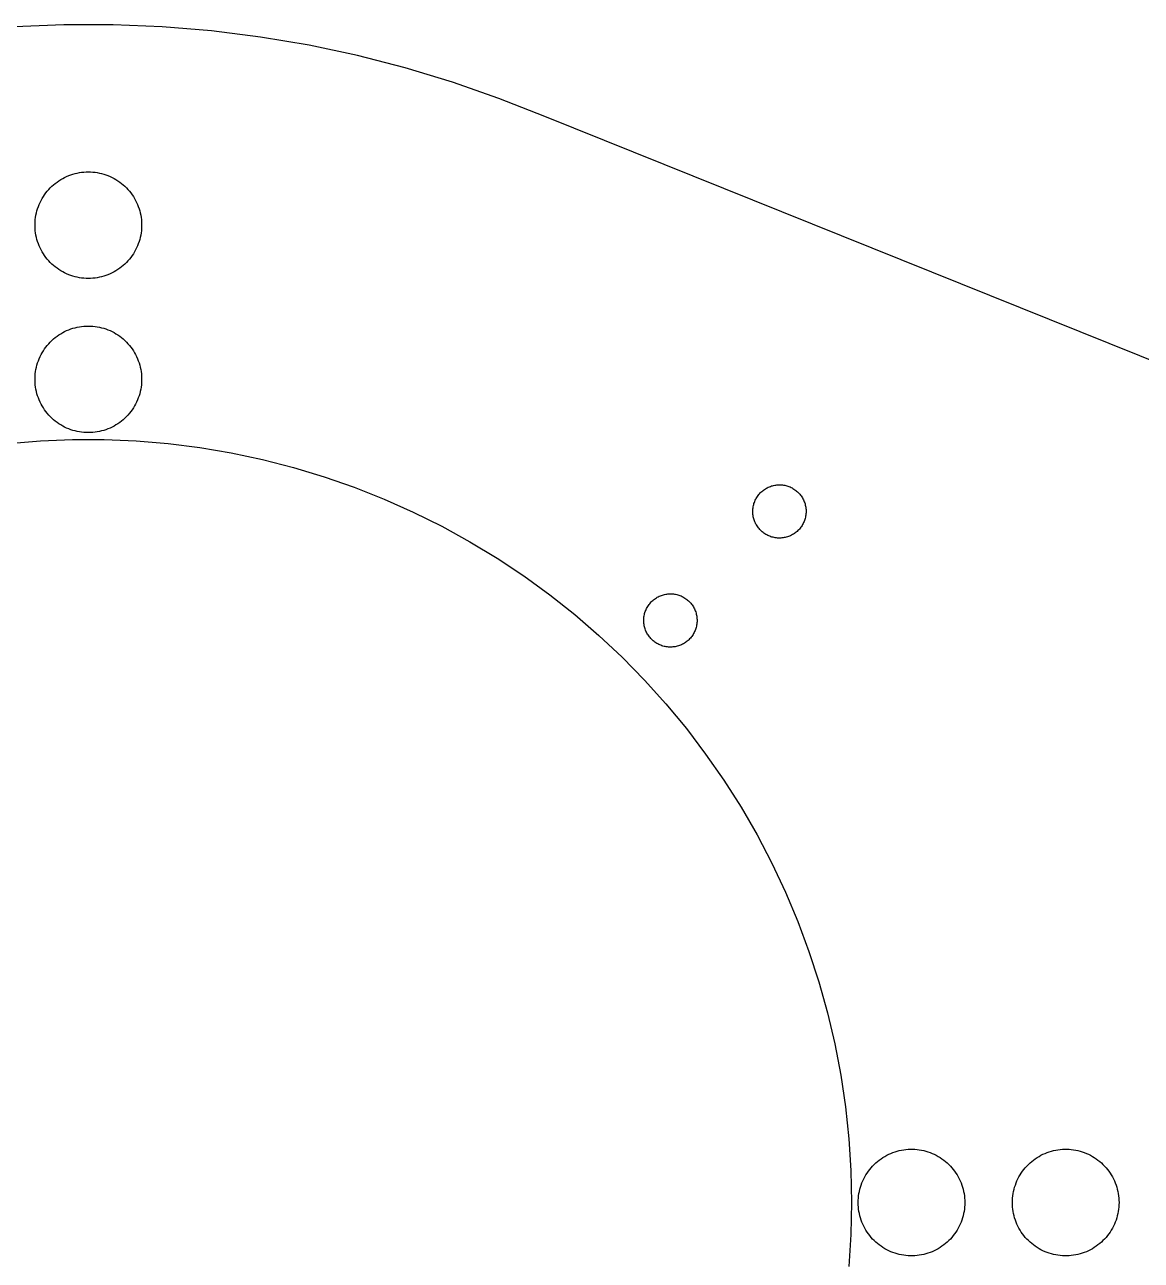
# Model space of a CAD drawing. Header units: metres. Extents: x -8.2 to 8.2, y -4.4 to 4.4.
# Drawn here: x -0.24 to 3.966, y -0.217 to 4.436 of the extents above; entities that cross this region are included whole.
import ezdxf

# ---------------------------------------------------------------- set-up
doc = ezdxf.new("R2010")
doc.units = ezdxf.units.M

msp = doc.modelspace()

# ---------------------------------------------------------------- linework, layer by layer
for p, q in [((-0.0929, 4.436), (-0.2786, 4.4282)), ((0.0929, 4.436), (-0.0929, 4.436)), ((0.2786, 4.4282), (0.0929, 4.436)), ((0.4638, 4.4127), (0.2786, 4.4282)), ((0.6482, 4.3894), (0.4638, 4.4127)), ((0.8314, 4.3584), (0.6482, 4.3894)), ((1.0132, 4.3198), (0.8314, 4.3584)), ((1.1932, 4.2736), (1.0132, 4.3198)), ((1.3711, 4.2198), (1.1932, 4.2736)), ((1.5466, 4.1587), (1.3711, 4.2198)), ((1.7194, 4.0903), (1.5466, 4.1587)), ((8.1565, 1.5), (1.7194, 4.0903)), ((-0.0893, 3.8609), (-0.0817, 3.8645)), ((-0.0817, 3.8645), (-0.0739, 3.8678)), ((-0.0739, 3.8678), (-0.066, 3.8707)), ((-0.066, 3.8707), (-0.058, 3.8733)), ((-0.058, 3.8733), (-0.0499, 3.8756)), ((-0.0499, 3.8756), (-0.0417, 3.8775)), ((-0.0417, 3.8775), (-0.0335, 3.8791)), ((-0.0335, 3.8791), (-0.0252, 3.8803)), ((-0.0252, 3.8803), (-0.0168, 3.8812)), ((-0.0168, 3.8812), (-0.0084, 3.8817)), ((-0.0084, 3.8817), (0, 3.8819)), ((0, 3.8819), (0.0084, 3.8817)), ((0.0084, 3.8817), (0.0168, 3.8812)), ((0.0168, 3.8812), (0.0252, 3.8803)), ((0.0252, 3.8803), (0.0335, 3.8791)), ((0.0335, 3.8791), (0.0417, 3.8775)), ((0.0417, 3.8775), (0.0499, 3.8756)), ((0.0499, 3.8756), (0.058, 3.8733)), ((0.058, 3.8733), (0.066, 3.8707)), ((0.066, 3.8707), (0.0739, 3.8678)), ((0.0739, 3.8678), (0.0817, 3.8645)), ((0.0817, 3.8645), (0.0893, 3.8609)), ((-0.1492, 3.8154), (-0.1434, 3.8216)), ((-0.1434, 3.8216), (-0.1374, 3.8275)), ((-0.1374, 3.8275), (-0.1312, 3.8331)), ((-0.1312, 3.8331), (-0.1247, 3.8385)), ((-0.1247, 3.8385), (-0.118, 3.8435)), ((-0.118, 3.8435), (-0.1111, 3.8483)), ((-0.1111, 3.8483), (-0.104, 3.8528)), ((-0.104, 3.8528), (-0.0967, 3.857)), ((-0.0967, 3.857), (-0.0893, 3.8609)), ((0.0893, 3.8609), (0.0967, 3.857)), ((0.0967, 3.857), (0.104, 3.8528)), ((0.104, 3.8528), (0.1111, 3.8483)), ((0.1111, 3.8483), (0.118, 3.8435)), ((0.118, 3.8435), (0.1247, 3.8385)), ((0.1247, 3.8385), (0.1312, 3.8331)), ((0.1312, 3.8331), (0.1374, 3.8275)), ((0.1374, 3.8275), (0.1434, 3.8216)), ((0.1434, 3.8216), (0.1492, 3.8154)), ((-0.1817, 3.7666), (-0.1779, 3.7741)), ((-0.1779, 3.7741), (-0.1739, 3.7815)), ((-0.1739, 3.7815), (-0.1695, 3.7887)), ((-0.1695, 3.7887), (-0.1649, 3.7957)), ((-0.1649, 3.7957), (-0.1599, 3.8025)), ((-0.1599, 3.8025), (-0.1547, 3.8091)), ((-0.1547, 3.8091), (-0.1492, 3.8154)), ((0.1492, 3.8154), (0.1547, 3.8091)), ((0.1547, 3.8091), (0.1599, 3.8025)), ((0.1599, 3.8025), (0.1649, 3.7957)), ((0.1649, 3.7957), (0.1695, 3.7887)), ((0.1695, 3.7887), (0.1739, 3.7815)), ((0.1739, 3.7815), (0.1779, 3.7741)), ((0.1779, 3.7741), (0.1817, 3.7666)), ((-0.1972, 3.7187), (-0.1955, 3.7269)), ((-0.1955, 3.7269), (-0.1934, 3.7351)), ((-0.1934, 3.7351), (-0.1909, 3.7431)), ((-0.1909, 3.7431), (-0.1882, 3.7511)), ((-0.1882, 3.7511), (-0.1851, 3.7589)), ((-0.1851, 3.7589), (-0.1817, 3.7666)), ((0.1817, 3.7666), (0.1851, 3.7589)), ((0.1851, 3.7589), (0.1882, 3.7511)), ((0.1882, 3.7511), (0.1909, 3.7431)), ((0.1909, 3.7431), (0.1934, 3.7351)), ((0.1934, 3.7351), (0.1955, 3.7269)), ((0.1955, 3.7269), (0.1972, 3.7187)), ((-0.2007, 3.6853), (-0.2004, 3.6937)), ((-0.2007, 3.6769), (-0.2007, 3.6853)), ((-0.2004, 3.6685), (-0.2007, 3.6769)), ((-0.2004, 3.6937), (-0.1997, 3.7021)), ((-0.1997, 3.7021), (-0.1986, 3.7104)), ((-0.1986, 3.7104), (-0.1972, 3.7187)), ((0.1972, 3.7187), (0.1986, 3.7104)), ((0.1986, 3.7104), (0.1997, 3.7021)), ((0.1997, 3.7021), (0.2004, 3.6937)), ((0.2004, 3.6937), (0.2007, 3.6853)), ((0.2007, 3.6769), (0.2004, 3.6685)), ((0.2007, 3.6853), (0.2007, 3.6769)), ((-0.1997, 3.6601), (-0.2004, 3.6685)), ((-0.1986, 3.6518), (-0.1997, 3.6601)), ((-0.1972, 3.6435), (-0.1986, 3.6518)), ((-0.1955, 3.6352), (-0.1972, 3.6435)), ((-0.1934, 3.6271), (-0.1955, 3.6352)), ((0.1955, 3.6352), (0.1934, 3.6271)), ((0.1972, 3.6435), (0.1955, 3.6352)), ((0.1986, 3.6518), (0.1972, 3.6435)), ((0.1997, 3.6601), (0.1986, 3.6518)), ((0.2004, 3.6685), (0.1997, 3.6601)), ((-0.1909, 3.6191), (-0.1934, 3.6271)), ((-0.1882, 3.6111), (-0.1909, 3.6191)), ((-0.1851, 3.6033), (-0.1882, 3.6111)), ((-0.1817, 3.5956), (-0.1851, 3.6033)), ((-0.1779, 3.5881), (-0.1817, 3.5956)), ((-0.1739, 3.5807), (-0.1779, 3.5881)), ((0.1779, 3.5881), (0.1739, 3.5807)), ((0.1817, 3.5956), (0.1779, 3.5881)), ((0.1851, 3.6033), (0.1817, 3.5956)), ((0.1882, 3.6111), (0.1851, 3.6033)), ((0.1909, 3.6191), (0.1882, 3.6111)), ((0.1934, 3.6271), (0.1909, 3.6191)), ((-0.1695, 3.5735), (-0.1739, 3.5807)), ((-0.1649, 3.5665), (-0.1695, 3.5735)), ((-0.1599, 3.5597), (-0.1649, 3.5665)), ((-0.1547, 3.5531), (-0.1599, 3.5597)), ((-0.1492, 3.5467), (-0.1547, 3.5531)), ((-0.1434, 3.5406), (-0.1492, 3.5467)), ((-0.1374, 3.5347), (-0.1434, 3.5406)), ((0.1434, 3.5406), (0.1374, 3.5347)), ((0.1492, 3.5467), (0.1434, 3.5406)), ((0.1547, 3.5531), (0.1492, 3.5467)), ((0.1599, 3.5597), (0.1547, 3.5531)), ((0.1649, 3.5665), (0.1599, 3.5597)), ((0.1695, 3.5735), (0.1649, 3.5665)), ((0.1739, 3.5807), (0.1695, 3.5735)), ((-0.1312, 3.5291), (-0.1374, 3.5347)), ((-0.1247, 3.5237), (-0.1312, 3.5291)), ((-0.118, 3.5187), (-0.1247, 3.5237)), ((-0.1111, 3.5139), (-0.118, 3.5187)), ((-0.104, 3.5093), (-0.1111, 3.5139)), ((-0.0967, 3.5051), (-0.104, 3.5093)), ((-0.0893, 3.5013), (-0.0967, 3.5051)), ((-0.0817, 3.4977), (-0.0893, 3.5013)), ((-0.0739, 3.4944), (-0.0817, 3.4977)), ((-0.066, 3.4915), (-0.0739, 3.4944)), ((-0.058, 3.4889), (-0.066, 3.4915)), ((0.066, 3.4915), (0.058, 3.4889)), ((0.0739, 3.4944), (0.066, 3.4915)), ((0.0817, 3.4977), (0.0739, 3.4944)), ((0.0893, 3.5013), (0.0817, 3.4977)), ((0.0967, 3.5051), (0.0893, 3.5013)), ((0.104, 3.5093), (0.0967, 3.5051)), ((0.1111, 3.5139), (0.104, 3.5093)), ((0.118, 3.5187), (0.1111, 3.5139)), ((0.1247, 3.5237), (0.118, 3.5187)), ((0.1312, 3.5291), (0.1247, 3.5237)), ((0.1374, 3.5347), (0.1312, 3.5291)), ((-0.0499, 3.4866), (-0.058, 3.4889)), ((-0.0417, 3.4847), (-0.0499, 3.4866)), ((-0.0335, 3.4831), (-0.0417, 3.4847)), ((-0.0252, 3.4819), (-0.0335, 3.4831)), ((-0.0168, 3.481), (-0.0252, 3.4819)), ((-0.0084, 3.4805), (-0.0168, 3.481)), ((0, 3.4803), (-0.0084, 3.4805)), ((0.0084, 3.4805), (0, 3.4803)), ((0.0168, 3.481), (0.0084, 3.4805)), ((0.0252, 3.4819), (0.0168, 3.481)), ((0.0335, 3.4831), (0.0252, 3.4819)), ((0.0417, 3.4847), (0.0335, 3.4831)), ((0.0499, 3.4866), (0.0417, 3.4847)), ((0.058, 3.4889), (0.0499, 3.4866)), ((-0.1312, 3.2524), (-0.1247, 3.2577)), ((-0.1247, 3.2577), (-0.118, 3.2628)), ((-0.118, 3.2628), (-0.1111, 3.2676)), ((-0.1111, 3.2676), (-0.104, 3.2721)), ((-0.104, 3.2721), (-0.0967, 3.2763)), ((-0.0967, 3.2763), (-0.0893, 3.2802)), ((-0.0893, 3.2802), (-0.0817, 3.2838)), ((-0.0817, 3.2838), (-0.0739, 3.2871)), ((-0.0739, 3.2871), (-0.066, 3.29)), ((-0.066, 3.29), (-0.058, 3.2926)), ((-0.058, 3.2926), (-0.0499, 3.2949)), ((-0.0499, 3.2949), (-0.0417, 3.2968)), ((-0.0417, 3.2968), (-0.0335, 3.2984)), ((-0.0335, 3.2984), (-0.0252, 3.2996)), ((-0.0252, 3.2996), (-0.0168, 3.3005)), ((-0.0168, 3.3005), (-0.0084, 3.301)), ((-0.0084, 3.301), (0, 3.3012)), ((0, 3.3012), (0.0084, 3.301)), ((0.0084, 3.301), (0.0168, 3.3005)), ((0.0168, 3.3005), (0.0252, 3.2996)), ((0.0252, 3.2996), (0.0335, 3.2984)), ((0.0335, 3.2984), (0.0417, 3.2968)), ((0.0417, 3.2968), (0.0499, 3.2949)), ((0.0499, 3.2949), (0.058, 3.2926)), ((0.058, 3.2926), (0.066, 3.29)), ((0.066, 3.29), (0.0739, 3.2871)), ((0.0739, 3.2871), (0.0817, 3.2838)), ((0.0817, 3.2838), (0.0893, 3.2802)), ((0.0893, 3.2802), (0.0967, 3.2763)), ((0.0967, 3.2763), (0.104, 3.2721)), ((0.104, 3.2721), (0.1111, 3.2676)), ((0.1111, 3.2676), (0.118, 3.2628)), ((0.118, 3.2628), (0.1247, 3.2577)), ((0.1247, 3.2577), (0.1312, 3.2524)), ((-0.1695, 3.208), (-0.1649, 3.215)), ((-0.1649, 3.215), (-0.1599, 3.2218)), ((-0.1599, 3.2218), (-0.1547, 3.2284)), ((-0.1547, 3.2284), (-0.1492, 3.2347)), ((-0.1492, 3.2347), (-0.1434, 3.2409)), ((-0.1434, 3.2409), (-0.1374, 3.2468)), ((-0.1374, 3.2468), (-0.1312, 3.2524)), ((0.1312, 3.2524), (0.1374, 3.2468)), ((0.1374, 3.2468), (0.1434, 3.2409)), ((0.1434, 3.2409), (0.1492, 3.2347)), ((0.1492, 3.2347), (0.1547, 3.2284)), ((0.1547, 3.2284), (0.1599, 3.2218)), ((0.1599, 3.2218), (0.1649, 3.215)), ((0.1649, 3.215), (0.1695, 3.208)), ((-0.1909, 3.1624), (-0.1882, 3.1704)), ((-0.1882, 3.1704), (-0.1851, 3.1782)), ((-0.1851, 3.1782), (-0.1817, 3.1859)), ((-0.1817, 3.1859), (-0.1779, 3.1934)), ((-0.1779, 3.1934), (-0.1739, 3.2008)), ((-0.1739, 3.2008), (-0.1695, 3.208)), ((0.1695, 3.208), (0.1739, 3.2008)), ((0.1739, 3.2008), (0.1779, 3.1934)), ((0.1779, 3.1934), (0.1817, 3.1859)), ((0.1817, 3.1859), (0.1851, 3.1782)), ((0.1851, 3.1782), (0.1882, 3.1704)), ((0.1882, 3.1704), (0.1909, 3.1624)), ((-0.2004, 3.113), (-0.1997, 3.1214)), ((-0.1997, 3.1214), (-0.1986, 3.1297)), ((-0.1986, 3.1297), (-0.1972, 3.138)), ((-0.1972, 3.138), (-0.1955, 3.1462)), ((-0.1955, 3.1462), (-0.1934, 3.1544)), ((-0.1934, 3.1544), (-0.1909, 3.1624)), ((0.1909, 3.1624), (0.1934, 3.1544)), ((0.1934, 3.1544), (0.1955, 3.1462)), ((0.1955, 3.1462), (0.1972, 3.138)), ((0.1972, 3.138), (0.1986, 3.1297)), ((0.1986, 3.1297), (0.1997, 3.1214)), ((0.1997, 3.1214), (0.2004, 3.113)), ((-0.2007, 3.1046), (-0.2004, 3.113)), ((-0.2007, 3.0962), (-0.2007, 3.1046)), ((-0.2004, 3.0878), (-0.2007, 3.0962)), ((-0.1997, 3.0794), (-0.2004, 3.0878)), ((-0.1986, 3.0711), (-0.1997, 3.0794)), ((0.1997, 3.0794), (0.1986, 3.0711)), ((0.2004, 3.0878), (0.1997, 3.0794)), ((0.2004, 3.113), (0.2007, 3.1046)), ((0.2007, 3.0962), (0.2004, 3.0878)), ((0.2007, 3.1046), (0.2007, 3.0962)), ((-0.1972, 3.0628), (-0.1986, 3.0711)), ((-0.1955, 3.0545), (-0.1972, 3.0628)), ((-0.1934, 3.0464), (-0.1955, 3.0545)), ((-0.1909, 3.0383), (-0.1934, 3.0464)), ((-0.1882, 3.0304), (-0.1909, 3.0383)), ((-0.1851, 3.0226), (-0.1882, 3.0304)), ((0.1882, 3.0304), (0.1851, 3.0226)), ((0.1909, 3.0383), (0.1882, 3.0304)), ((0.1934, 3.0464), (0.1909, 3.0383)), ((0.1955, 3.0545), (0.1934, 3.0464)), ((0.1972, 3.0628), (0.1955, 3.0545)), ((0.1986, 3.0711), (0.1972, 3.0628)), ((-0.1817, 3.0149), (-0.1851, 3.0226)), ((-0.1779, 3.0074), (-0.1817, 3.0149)), ((-0.1739, 3), (-0.1779, 3.0074)), ((-0.1695, 2.9928), (-0.1739, 3)), ((-0.1649, 2.9858), (-0.1695, 2.9928)), ((-0.1599, 2.979), (-0.1649, 2.9858)), ((-0.1547, 2.9724), (-0.1599, 2.979)), ((0.1599, 2.979), (0.1547, 2.9724)), ((0.1649, 2.9858), (0.1599, 2.979)), ((0.1695, 2.9928), (0.1649, 2.9858)), ((0.1739, 3), (0.1695, 2.9928)), ((0.1779, 3.0074), (0.1739, 3)), ((0.1817, 3.0149), (0.1779, 3.0074)), ((0.1851, 3.0226), (0.1817, 3.0149)), ((-0.1492, 2.966), (-0.1547, 2.9724)), ((-0.1434, 2.9599), (-0.1492, 2.966)), ((-0.1374, 2.954), (-0.1434, 2.9599)), ((-0.1312, 2.9484), (-0.1374, 2.954)), ((-0.1247, 2.943), (-0.1312, 2.9484)), ((-0.118, 2.9379), (-0.1247, 2.943)), ((-0.1111, 2.9331), (-0.118, 2.9379)), ((-0.104, 2.9286), (-0.1111, 2.9331)), ((0.1111, 2.9331), (0.104, 2.9286)), ((0.118, 2.9379), (0.1111, 2.9331)), ((0.1247, 2.943), (0.118, 2.9379)), ((0.1312, 2.9484), (0.1247, 2.943)), ((0.1374, 2.954), (0.1312, 2.9484)), ((0.1434, 2.9599), (0.1374, 2.954)), ((0.1492, 2.966), (0.1434, 2.9599)), ((0.1547, 2.9724), (0.1492, 2.966)), ((-0.0967, 2.9244), (-0.104, 2.9286)), ((-0.0893, 2.9205), (-0.0967, 2.9244)), ((-0.0817, 2.917), (-0.0893, 2.9205)), ((-0.0739, 2.9137), (-0.0817, 2.917)), ((-0.066, 2.9108), (-0.0739, 2.9137)), ((-0.058, 2.9082), (-0.066, 2.9108)), ((-0.0499, 2.9059), (-0.058, 2.9082)), ((-0.0417, 2.904), (-0.0499, 2.9059)), ((-0.0335, 2.9024), (-0.0417, 2.904)), ((-0.0252, 2.9012), (-0.0335, 2.9024)), ((-0.0168, 2.9003), (-0.0252, 2.9012)), ((-0.0084, 2.8998), (-0.0168, 2.9003)), ((0, 2.8996), (-0.0084, 2.8998)), ((0.0084, 2.8998), (0, 2.8996)), ((0.0168, 2.9003), (0.0084, 2.8998)), ((0.0252, 2.9012), (0.0168, 2.9003)), ((0.0335, 2.9024), (0.0252, 2.9012)), ((0.0417, 2.904), (0.0335, 2.9024)), ((0.0499, 2.9059), (0.0417, 2.904)), ((0.058, 2.9082), (0.0499, 2.9059)), ((0.066, 2.9108), (0.058, 2.9082)), ((0.0739, 2.9137), (0.066, 2.9108)), ((0.0817, 2.917), (0.0739, 2.9137)), ((0.0893, 2.9205), (0.0817, 2.917)), ((0.0967, 2.9244), (0.0893, 2.9205)), ((0.104, 2.9286), (0.0967, 2.9244)), ((-0.3004, 2.8583), (-0.1804, 2.8683)), ((-0.1804, 2.8683), (-0.0602, 2.8734)), ((-0.0602, 2.8734), (0.0602, 2.8734)), ((0.0602, 2.8734), (0.1804, 2.8683)), ((0.1804, 2.8683), (0.3004, 2.8583)), ((0.3004, 2.8583), (0.4198, 2.8432)), ((0.4198, 2.8432), (0.5385, 2.8231)), ((0.5385, 2.8231), (0.6563, 2.7981)), ((0.6563, 2.7981), (0.7729, 2.7681)), ((0.7729, 2.7681), (0.8881, 2.7333)), ((0.8881, 2.7333), (1.0018, 2.6938)), ((2.5729, 2.6987), (2.5769, 2.6999)), ((2.5769, 2.6999), (2.581, 2.7009)), ((2.581, 2.7009), (2.5851, 2.7017)), ((2.5851, 2.7017), (2.5893, 2.7024)), ((2.5893, 2.7024), (2.5935, 2.7029)), ((2.5935, 2.7029), (2.5977, 2.7032)), ((2.5977, 2.7032), (2.6019, 2.7033)), ((2.6019, 2.7033), (2.6061, 2.7033)), ((2.6061, 2.7033), (2.6103, 2.7031)), ((2.6103, 2.7031), (2.6145, 2.7027)), ((2.6145, 2.7027), (2.6186, 2.7021)), ((2.6186, 2.7021), (2.6228, 2.7013)), ((2.6228, 2.7013), (2.6269, 2.7004)), ((2.6269, 2.7004), (2.6309, 2.6993)), ((2.6309, 2.6993), (2.6349, 2.6981)), ((1.0018, 2.6938), (1.1137, 2.6494)), ((2.5155, 2.6522), (2.5176, 2.6558)), ((2.5176, 2.6558), (2.5199, 2.6593)), ((2.5199, 2.6593), (2.5223, 2.6628)), ((2.5223, 2.6628), (2.5249, 2.6661)), ((2.5249, 2.6661), (2.5276, 2.6693)), ((2.5276, 2.6693), (2.5305, 2.6724)), ((2.5305, 2.6724), (2.5334, 2.6754)), ((2.5334, 2.6754), (2.5365, 2.6782)), ((2.5365, 2.6782), (2.5398, 2.6809)), ((2.5398, 2.6809), (2.5431, 2.6835)), ((2.5431, 2.6835), (2.5465, 2.686)), ((2.5465, 2.686), (2.55, 2.6883)), ((2.55, 2.6883), (2.5536, 2.6904)), ((2.5536, 2.6904), (2.5573, 2.6924)), ((2.5573, 2.6924), (2.5611, 2.6942)), ((2.5611, 2.6942), (2.565, 2.6959)), ((2.565, 2.6959), (2.5689, 2.6974)), ((2.5689, 2.6974), (2.5729, 2.6987)), ((2.6349, 2.6981), (2.6389, 2.6967)), ((2.6389, 2.6967), (2.6428, 2.6951)), ((2.6428, 2.6951), (2.6466, 2.6933)), ((2.6466, 2.6933), (2.6504, 2.6914)), ((2.6504, 2.6914), (2.654, 2.6893)), ((2.654, 2.6893), (2.6576, 2.6871)), ((2.6576, 2.6871), (2.6611, 2.6848)), ((2.6611, 2.6848), (2.6645, 2.6822)), ((2.6645, 2.6822), (2.6677, 2.6796)), ((2.6677, 2.6796), (2.6709, 2.6768)), ((2.6709, 2.6768), (2.6739, 2.6739)), ((2.6739, 2.6739), (2.6768, 2.6709)), ((2.6768, 2.6709), (2.6796, 2.6677)), ((2.6796, 2.6677), (2.6822, 2.6645)), ((2.6822, 2.6645), (2.6848, 2.6611)), ((2.6848, 2.6611), (2.6871, 2.6576)), ((2.6871, 2.6576), (2.6893, 2.654)), ((2.6893, 2.654), (2.6914, 2.6504)), ((1.1137, 2.6494), (1.2237, 2.6005)), ((2.5025, 2.604), (2.5027, 2.6082)), ((2.5027, 2.6082), (2.503, 2.6124)), ((2.503, 2.6124), (2.5035, 2.6166)), ((2.5035, 2.6166), (2.5041, 2.6207)), ((2.5041, 2.6207), (2.5049, 2.6248)), ((2.5049, 2.6248), (2.5059, 2.6289)), ((2.5059, 2.6289), (2.5071, 2.633)), ((2.5071, 2.633), (2.5085, 2.6369)), ((2.5085, 2.6369), (2.51, 2.6408)), ((2.51, 2.6408), (2.5116, 2.6447)), ((2.5116, 2.6447), (2.5135, 2.6485)), ((2.5135, 2.6485), (2.5155, 2.6522)), ((2.6914, 2.6504), (2.6933, 2.6466)), ((2.6933, 2.6466), (2.6951, 2.6428)), ((2.6951, 2.6428), (2.6967, 2.6389)), ((2.6967, 2.6389), (2.6981, 2.6349)), ((2.6981, 2.6349), (2.6993, 2.6309)), ((2.6993, 2.6309), (2.7004, 2.6269)), ((2.7004, 2.6269), (2.7013, 2.6228)), ((2.7013, 2.6228), (2.7021, 2.6186)), ((2.7021, 2.6186), (2.7027, 2.6145)), ((2.7027, 2.6145), (2.7031, 2.6103)), ((2.7031, 2.6103), (2.7033, 2.6061)), ((2.7033, 2.6061), (2.7033, 2.6019)), ((1.2237, 2.6005), (1.3315, 2.5469)), ((2.5026, 2.5998), (2.5025, 2.604)), ((2.5028, 2.5956), (2.5026, 2.5998)), ((2.5032, 2.5914), (2.5028, 2.5956)), ((2.5038, 2.5872), (2.5032, 2.5914)), ((2.5045, 2.5831), (2.5038, 2.5872)), ((2.5054, 2.579), (2.5045, 2.5831)), ((2.5065, 2.5749), (2.5054, 2.579)), ((2.5078, 2.5709), (2.5065, 2.5749)), ((2.5092, 2.5669), (2.5078, 2.5709)), ((2.5108, 2.5631), (2.5092, 2.5669)), ((2.5125, 2.5592), (2.5108, 2.5631)), ((2.6942, 2.5611), (2.6924, 2.5573)), ((2.6959, 2.565), (2.6942, 2.5611)), ((2.6974, 2.5689), (2.6959, 2.565)), ((2.6987, 2.5729), (2.6974, 2.5689)), ((2.6999, 2.5769), (2.6987, 2.5729)), ((2.7009, 2.581), (2.6999, 2.5769)), ((2.7017, 2.5851), (2.7009, 2.581)), ((2.7024, 2.5893), (2.7017, 2.5851)), ((2.7029, 2.5935), (2.7024, 2.5893)), ((2.7032, 2.5977), (2.7029, 2.5935)), ((2.7033, 2.6019), (2.7032, 2.5977)), ((1.3315, 2.5469), (1.437, 2.489)), ((2.5145, 2.5555), (2.5125, 2.5592)), ((2.5165, 2.5518), (2.5145, 2.5555)), ((2.5187, 2.5482), (2.5165, 2.5518)), ((2.5211, 2.5448), (2.5187, 2.5482)), ((2.5236, 2.5414), (2.5211, 2.5448)), ((2.5263, 2.5381), (2.5236, 2.5414)), ((2.529, 2.535), (2.5263, 2.5381)), ((2.5319, 2.5319), (2.529, 2.535)), ((2.535, 2.529), (2.5319, 2.5319)), ((2.5381, 2.5263), (2.535, 2.529)), ((2.5414, 2.5236), (2.5381, 2.5263)), ((2.5448, 2.5211), (2.5414, 2.5236)), ((2.5482, 2.5187), (2.5448, 2.5211)), ((2.5518, 2.5165), (2.5482, 2.5187)), ((2.5555, 2.5145), (2.5518, 2.5165)), ((2.5592, 2.5125), (2.5555, 2.5145)), ((2.6485, 2.5135), (2.6447, 2.5116)), ((2.6522, 2.5155), (2.6485, 2.5135)), ((2.6558, 2.5176), (2.6522, 2.5155)), ((2.6593, 2.5199), (2.6558, 2.5176)), ((2.6628, 2.5223), (2.6593, 2.5199)), ((2.6661, 2.5249), (2.6628, 2.5223)), ((2.6693, 2.5276), (2.6661, 2.5249)), ((2.6724, 2.5305), (2.6693, 2.5276)), ((2.6754, 2.5334), (2.6724, 2.5305)), ((2.6782, 2.5365), (2.6754, 2.5334)), ((2.6809, 2.5398), (2.6782, 2.5365)), ((2.6835, 2.5431), (2.6809, 2.5398)), ((2.686, 2.5465), (2.6835, 2.5431)), ((2.6883, 2.55), (2.686, 2.5465)), ((2.6904, 2.5536), (2.6883, 2.55)), ((2.6924, 2.5573), (2.6904, 2.5536)), ((1.437, 2.489), (1.54, 2.4266)), ((2.5631, 2.5108), (2.5592, 2.5125)), ((2.5669, 2.5092), (2.5631, 2.5108)), ((2.5709, 2.5078), (2.5669, 2.5092)), ((2.5749, 2.5065), (2.5709, 2.5078)), ((2.579, 2.5054), (2.5749, 2.5065)), ((2.5831, 2.5045), (2.579, 2.5054)), ((2.5872, 2.5038), (2.5831, 2.5045)), ((2.5914, 2.5032), (2.5872, 2.5038)), ((2.5956, 2.5028), (2.5914, 2.5032)), ((2.5998, 2.5026), (2.5956, 2.5028)), ((2.604, 2.5025), (2.5998, 2.5026)), ((2.6082, 2.5027), (2.604, 2.5025)), ((2.6124, 2.503), (2.6082, 2.5027)), ((2.6166, 2.5035), (2.6124, 2.503)), ((2.6207, 2.5041), (2.6166, 2.5035)), ((2.6248, 2.5049), (2.6207, 2.5041)), ((2.6289, 2.5059), (2.6248, 2.5049)), ((2.633, 2.5071), (2.6289, 2.5059)), ((2.6369, 2.5085), (2.633, 2.5071)), ((2.6408, 2.51), (2.6369, 2.5085)), ((2.6447, 2.5116), (2.6408, 2.51)), ((1.54, 2.4266), (1.6402, 2.36)), ((1.6402, 2.36), (1.7376, 2.2892)), ((1.7376, 2.2892), (1.8319, 2.2145)), ((2.143, 2.2798), (2.1467, 2.2818)), ((2.1467, 2.2818), (2.1505, 2.2836)), ((2.1505, 2.2836), (2.1544, 2.2853)), ((2.1544, 2.2853), (2.1583, 2.2868)), ((2.1583, 2.2868), (2.1623, 2.2881)), ((2.1623, 2.2881), (2.1663, 2.2893)), ((2.1663, 2.2893), (2.1704, 2.2903)), ((2.1704, 2.2903), (2.1745, 2.2911)), ((2.1745, 2.2911), (2.1787, 2.2918)), ((2.1787, 2.2918), (2.1829, 2.2923)), ((2.1829, 2.2923), (2.187, 2.2926)), ((2.187, 2.2926), (2.1913, 2.2927)), ((2.1913, 2.2927), (2.1955, 2.2927)), ((2.1955, 2.2927), (2.1997, 2.2924)), ((2.1997, 2.2924), (2.2038, 2.292)), ((2.2038, 2.292), (2.208, 2.2915)), ((2.208, 2.2915), (2.2121, 2.2907)), ((2.2121, 2.2907), (2.2163, 2.2898)), ((2.2163, 2.2898), (2.2203, 2.2887)), ((2.2203, 2.2887), (2.2243, 2.2875)), ((2.2243, 2.2875), (2.2283, 2.286)), ((2.2283, 2.286), (2.2322, 2.2844)), ((2.2322, 2.2844), (2.236, 2.2827)), ((2.236, 2.2827), (2.2397, 2.2808)), ((2.2397, 2.2808), (2.2434, 2.2787)), ((2.0993, 2.2302), (2.101, 2.2341)), ((2.101, 2.2341), (2.1028, 2.2379)), ((2.1028, 2.2379), (2.1048, 2.2416)), ((2.1048, 2.2416), (2.107, 2.2452)), ((2.107, 2.2452), (2.1093, 2.2487)), ((2.1093, 2.2487), (2.1117, 2.2522)), ((2.1117, 2.2522), (2.1143, 2.2555)), ((2.1143, 2.2555), (2.117, 2.2587)), ((2.117, 2.2587), (2.1198, 2.2618)), ((2.1198, 2.2618), (2.1228, 2.2648)), ((2.1228, 2.2648), (2.1259, 2.2676)), ((2.1259, 2.2676), (2.1291, 2.2703)), ((2.1291, 2.2703), (2.1324, 2.2729)), ((2.1324, 2.2729), (2.1359, 2.2753)), ((2.1359, 2.2753), (2.1394, 2.2776)), ((2.1394, 2.2776), (2.143, 2.2798)), ((2.2434, 2.2787), (2.247, 2.2765)), ((2.247, 2.2765), (2.2505, 2.2741)), ((2.2505, 2.2741), (2.2538, 2.2716)), ((2.2538, 2.2716), (2.2571, 2.269)), ((2.2571, 2.269), (2.2603, 2.2662)), ((2.2603, 2.2662), (2.2633, 2.2633)), ((2.2633, 2.2633), (2.2662, 2.2603)), ((2.2662, 2.2603), (2.269, 2.2571)), ((2.269, 2.2571), (2.2716, 2.2538)), ((2.2716, 2.2538), (2.2741, 2.2505)), ((2.2741, 2.2505), (2.2765, 2.247)), ((2.2765, 2.247), (2.2787, 2.2434)), ((2.2787, 2.2434), (2.2808, 2.2397)), ((2.2808, 2.2397), (2.2827, 2.236)), ((2.2827, 2.236), (2.2844, 2.2322)), ((1.8319, 2.2145), (1.9231, 2.1358)), ((2.0919, 2.1934), (2.092, 2.1976)), ((2.092, 2.1892), (2.0919, 2.1934)), ((2.092, 2.1976), (2.0924, 2.2018)), ((2.0922, 2.185), (2.092, 2.1892)), ((2.0924, 2.2018), (2.0928, 2.2059)), ((2.0928, 2.2059), (2.0935, 2.2101)), ((2.0935, 2.2101), (2.0943, 2.2142)), ((2.0943, 2.2142), (2.0953, 2.2183)), ((2.0953, 2.2183), (2.0965, 2.2223)), ((2.0965, 2.2223), (2.0978, 2.2263)), ((2.0978, 2.2263), (2.0993, 2.2302)), ((2.2844, 2.2322), (2.286, 2.2283)), ((2.286, 2.2283), (2.2875, 2.2243)), ((2.2875, 2.2243), (2.2887, 2.2203)), ((2.2887, 2.2203), (2.2898, 2.2163)), ((2.2898, 2.2163), (2.2907, 2.2121)), ((2.2907, 2.2121), (2.2915, 2.208)), ((2.2915, 2.208), (2.292, 2.2038)), ((2.292, 2.2038), (2.2924, 2.1997)), ((2.2924, 2.1997), (2.2927, 2.1955)), ((2.2927, 2.1913), (2.2926, 2.187)), ((2.2927, 2.1955), (2.2927, 2.1913)), ((2.0926, 2.1808), (2.0922, 2.185)), ((2.0931, 2.1766), (2.0926, 2.1808)), ((2.0939, 2.1724), (2.0931, 2.1766)), ((2.0948, 2.1684), (2.0939, 2.1724)), ((2.0959, 2.1643), (2.0948, 2.1684)), ((2.0972, 2.1603), (2.0959, 2.1643)), ((2.0986, 2.1563), (2.0972, 2.1603)), ((2.1002, 2.1524), (2.0986, 2.1563)), ((2.1019, 2.1486), (2.1002, 2.1524)), ((2.1038, 2.1449), (2.1019, 2.1486)), ((2.1059, 2.1412), (2.1038, 2.1449)), ((2.1081, 2.1376), (2.1059, 2.1412)), ((2.2798, 2.143), (2.2776, 2.1394)), ((2.2818, 2.1467), (2.2798, 2.143)), ((2.2836, 2.1505), (2.2818, 2.1467)), ((2.2853, 2.1544), (2.2836, 2.1505)), ((2.2868, 2.1583), (2.2853, 2.1544)), ((2.2881, 2.1623), (2.2868, 2.1583)), ((2.2893, 2.1663), (2.2881, 2.1623)), ((2.2903, 2.1704), (2.2893, 2.1663)), ((2.2911, 2.1745), (2.2903, 2.1704)), ((2.2918, 2.1787), (2.2911, 2.1745)), ((2.2923, 2.1829), (2.2918, 2.1787)), ((2.2926, 2.187), (2.2923, 2.1829)), ((1.9231, 2.1358), (2.0108, 2.0534)), ((2.1105, 2.1341), (2.1081, 2.1376)), ((2.113, 2.1308), (2.1105, 2.1341)), ((2.1156, 2.1275), (2.113, 2.1308)), ((2.1184, 2.1243), (2.1156, 2.1275)), ((2.1213, 2.1213), (2.1184, 2.1243)), ((2.1243, 2.1184), (2.1213, 2.1213)), ((2.1275, 2.1156), (2.1243, 2.1184)), ((2.1308, 2.113), (2.1275, 2.1156)), ((2.1341, 2.1105), (2.1308, 2.113)), ((2.1376, 2.1081), (2.1341, 2.1105)), ((2.1412, 2.1059), (2.1376, 2.1081)), ((2.1449, 2.1038), (2.1412, 2.1059)), ((2.1486, 2.1019), (2.1449, 2.1038)), ((2.1524, 2.1002), (2.1486, 2.1019)), ((2.1563, 2.0986), (2.1524, 2.1002)), ((2.1603, 2.0972), (2.1563, 2.0986)), ((2.1643, 2.0959), (2.1603, 2.0972)), ((2.1684, 2.0948), (2.1643, 2.0959)), ((2.1724, 2.0939), (2.1684, 2.0948)), ((2.2142, 2.0943), (2.2101, 2.0935)), ((2.2183, 2.0953), (2.2142, 2.0943)), ((2.2223, 2.0965), (2.2183, 2.0953)), ((2.2263, 2.0978), (2.2223, 2.0965)), ((2.2302, 2.0993), (2.2263, 2.0978)), ((2.2341, 2.101), (2.2302, 2.0993)), ((2.2379, 2.1028), (2.2341, 2.101)), ((2.2416, 2.1048), (2.2379, 2.1028)), ((2.2452, 2.107), (2.2416, 2.1048)), ((2.2487, 2.1093), (2.2452, 2.107)), ((2.2522, 2.1117), (2.2487, 2.1093)), ((2.2555, 2.1143), (2.2522, 2.1117)), ((2.2587, 2.117), (2.2555, 2.1143)), ((2.2618, 2.1198), (2.2587, 2.117)), ((2.2648, 2.1228), (2.2618, 2.1198)), ((2.2676, 2.1259), (2.2648, 2.1228)), ((2.2703, 2.1291), (2.2676, 2.1259)), ((2.2729, 2.1324), (2.2703, 2.1291)), ((2.2753, 2.1359), (2.2729, 2.1324)), ((2.2776, 2.1394), (2.2753, 2.1359)), ((2.0108, 2.0534), (2.0951, 1.9674)), ((2.1766, 2.0931), (2.1724, 2.0939)), ((2.1808, 2.0926), (2.1766, 2.0931)), ((2.185, 2.0922), (2.1808, 2.0926)), ((2.1892, 2.092), (2.185, 2.0922)), ((2.1934, 2.0919), (2.1892, 2.092)), ((2.1976, 2.092), (2.1934, 2.0919)), ((2.2018, 2.0924), (2.1976, 2.092)), ((2.2059, 2.0928), (2.2018, 2.0924)), ((2.2101, 2.0935), (2.2059, 2.0928)), ((2.0951, 1.9674), (2.1756, 1.8779)), ((2.1756, 1.8779), (2.2523, 1.7852)), ((2.2523, 1.7852), (2.3251, 1.6893)), ((2.3251, 1.6893), (2.3938, 1.5904)), ((2.3938, 1.5904), (2.4583, 1.4888)), ((2.4583, 1.4888), (2.5185, 1.3846)), ((2.5185, 1.3846), (2.5743, 1.2779)), ((2.5743, 1.2779), (2.6255, 1.169)), ((2.6255, 1.169), (2.6722, 1.058)), ((2.6722, 1.058), (2.7141, 0.9452)), ((2.7141, 0.9452), (2.7513, 0.8307)), ((2.7513, 0.8307), (2.7837, 0.7147)), ((2.7837, 0.7147), (2.8112, 0.5975)), ((2.8112, 0.5975), (2.8338, 0.4793)), ((2.8338, 0.4793), (2.8514, 0.3602)), ((2.8514, 0.3602), (2.8639, 0.2405)), ((2.8639, 0.2405), (2.8715, 0.1203)), ((3.0226, 0.1851), (3.0304, 0.1882)), ((3.0304, 0.1882), (3.0383, 0.1909)), ((3.0383, 0.1909), (3.0464, 0.1934)), ((3.0464, 0.1934), (3.0545, 0.1955)), ((3.0545, 0.1955), (3.0628, 0.1972)), ((3.0628, 0.1972), (3.0711, 0.1986)), ((3.0711, 0.1986), (3.0794, 0.1997)), ((3.0794, 0.1997), (3.0878, 0.2004)), ((3.0878, 0.2004), (3.0962, 0.2007)), ((3.0962, 0.2007), (3.1046, 0.2007)), ((3.1046, 0.2007), (3.113, 0.2004)), ((3.113, 0.2004), (3.1214, 0.1997)), ((3.1214, 0.1997), (3.1297, 0.1986)), ((3.1297, 0.1986), (3.138, 0.1972)), ((3.138, 0.1972), (3.1462, 0.1955)), ((3.1462, 0.1955), (3.1544, 0.1934)), ((3.1544, 0.1934), (3.1624, 0.1909)), ((3.1624, 0.1909), (3.1704, 0.1882)), ((3.1704, 0.1882), (3.1782, 0.1851)), ((3.6033, 0.1851), (3.6111, 0.1882)), ((3.6111, 0.1882), (3.6191, 0.1909)), ((3.6191, 0.1909), (3.6271, 0.1934)), ((3.6271, 0.1934), (3.6352, 0.1955)), ((3.6352, 0.1955), (3.6435, 0.1972)), ((3.6435, 0.1972), (3.6518, 0.1986)), ((3.6518, 0.1986), (3.6601, 0.1997)), ((3.6601, 0.1997), (3.6685, 0.2004)), ((3.6685, 0.2004), (3.6769, 0.2007)), ((3.6769, 0.2007), (3.6853, 0.2007)), ((3.6853, 0.2007), (3.6937, 0.2004)), ((3.6937, 0.2004), (3.7021, 0.1997)), ((3.7021, 0.1997), (3.7104, 0.1986)), ((3.7104, 0.1986), (3.7187, 0.1972)), ((3.7187, 0.1972), (3.7269, 0.1955)), ((3.7269, 0.1955), (3.7351, 0.1934)), ((3.7351, 0.1934), (3.7431, 0.1909)), ((3.7431, 0.1909), (3.7511, 0.1882)), ((3.7511, 0.1882), (3.7589, 0.1851)), ((2.954, 0.1374), (2.9599, 0.1434)), ((2.9599, 0.1434), (2.966, 0.1492)), ((2.966, 0.1492), (2.9724, 0.1547)), ((2.9724, 0.1547), (2.979, 0.1599)), ((2.979, 0.1599), (2.9858, 0.1649)), ((2.9858, 0.1649), (2.9928, 0.1695)), ((2.9928, 0.1695), (3, 0.1739)), ((3, 0.1739), (3.0074, 0.1779)), ((3.0074, 0.1779), (3.0149, 0.1817)), ((3.0149, 0.1817), (3.0226, 0.1851)), ((3.1782, 0.1851), (3.1859, 0.1817)), ((3.1859, 0.1817), (3.1934, 0.1779)), ((3.1934, 0.1779), (3.2008, 0.1739)), ((3.2008, 0.1739), (3.208, 0.1695)), ((3.208, 0.1695), (3.215, 0.1649)), ((3.215, 0.1649), (3.2218, 0.1599)), ((3.2218, 0.1599), (3.2284, 0.1547)), ((3.2284, 0.1547), (3.2347, 0.1492)), ((3.2347, 0.1492), (3.2409, 0.1434)), ((3.2409, 0.1434), (3.2468, 0.1374)), ((3.5347, 0.1374), (3.5406, 0.1434)), ((3.5406, 0.1434), (3.5467, 0.1492)), ((3.5467, 0.1492), (3.5531, 0.1547)), ((3.5531, 0.1547), (3.5597, 0.1599)), ((3.5597, 0.1599), (3.5665, 0.1649)), ((3.5665, 0.1649), (3.5735, 0.1695)), ((3.5735, 0.1695), (3.5807, 0.1739)), ((3.5807, 0.1739), (3.5881, 0.1779)), ((3.5881, 0.1779), (3.5956, 0.1817)), ((3.5956, 0.1817), (3.6033, 0.1851)), ((3.7589, 0.1851), (3.7666, 0.1817)), ((3.7666, 0.1817), (3.7741, 0.1779)), ((3.7741, 0.1779), (3.7815, 0.1739)), ((3.7815, 0.1739), (3.7887, 0.1695)), ((3.7887, 0.1695), (3.7957, 0.1649)), ((3.7957, 0.1649), (3.8025, 0.1599)), ((3.8025, 0.1599), (3.8091, 0.1547)), ((3.8091, 0.1547), (3.8154, 0.1492)), ((3.8154, 0.1492), (3.8216, 0.1434)), ((3.8216, 0.1434), (3.8275, 0.1374)), ((2.8715, 0.1203), (2.874, 0)), ((2.9205, 0.0893), (2.9244, 0.0967)), ((2.9244, 0.0967), (2.9286, 0.104)), ((2.9286, 0.104), (2.9331, 0.1111)), ((2.9331, 0.1111), (2.9379, 0.118)), ((2.9379, 0.118), (2.943, 0.1247)), ((2.943, 0.1247), (2.9484, 0.1312)), ((2.9484, 0.1312), (2.954, 0.1374)), ((3.2468, 0.1374), (3.2524, 0.1312)), ((3.2524, 0.1312), (3.2577, 0.1247)), ((3.2577, 0.1247), (3.2628, 0.118)), ((3.2628, 0.118), (3.2676, 0.1111)), ((3.2676, 0.1111), (3.2721, 0.104)), ((3.2721, 0.104), (3.2763, 0.0967)), ((3.2763, 0.0967), (3.2802, 0.0893)), ((3.5013, 0.0893), (3.5051, 0.0967)), ((3.5051, 0.0967), (3.5093, 0.104)), ((3.5093, 0.104), (3.5139, 0.1111)), ((3.5139, 0.1111), (3.5187, 0.118)), ((3.5187, 0.118), (3.5237, 0.1247)), ((3.5237, 0.1247), (3.5291, 0.1312)), ((3.5291, 0.1312), (3.5347, 0.1374)), ((3.8275, 0.1374), (3.8331, 0.1312)), ((3.8331, 0.1312), (3.8385, 0.1247)), ((3.8385, 0.1247), (3.8435, 0.118)), ((3.8435, 0.118), (3.8483, 0.1111)), ((3.8483, 0.1111), (3.8528, 0.104)), ((3.8528, 0.104), (3.857, 0.0967)), ((3.857, 0.0967), (3.8609, 0.0893)), ((2.904, 0.0417), (2.9059, 0.0499)), ((2.9059, 0.0499), (2.9082, 0.058)), ((2.9082, 0.058), (2.9108, 0.066)), ((2.9108, 0.066), (2.9137, 0.0739)), ((2.9137, 0.0739), (2.917, 0.0817)), ((2.917, 0.0817), (2.9205, 0.0893)), ((3.2802, 0.0893), (3.2838, 0.0817)), ((3.2838, 0.0817), (3.2871, 0.0739)), ((3.2871, 0.0739), (3.29, 0.066)), ((3.29, 0.066), (3.2926, 0.058)), ((3.2926, 0.058), (3.2949, 0.0499)), ((3.2949, 0.0499), (3.2968, 0.0417)), ((3.4847, 0.0417), (3.4866, 0.0499)), ((3.4866, 0.0499), (3.4889, 0.058)), ((3.4889, 0.058), (3.4915, 0.066)), ((3.4915, 0.066), (3.4944, 0.0739)), ((3.4944, 0.0739), (3.4977, 0.0817)), ((3.4977, 0.0817), (3.5013, 0.0893)), ((3.8609, 0.0893), (3.8645, 0.0817)), ((3.8645, 0.0817), (3.8678, 0.0739)), ((3.8678, 0.0739), (3.8707, 0.066)), ((3.8707, 0.066), (3.8733, 0.058)), ((3.8733, 0.058), (3.8756, 0.0499)), ((3.8756, 0.0499), (3.8775, 0.0417)), ((2.874, 0), (2.8715, -0.1203)), ((2.8996, 0), (2.8998, 0.0084)), ((2.8998, -0.0084), (2.8996, 0)), ((2.8998, 0.0084), (2.9003, 0.0168)), ((2.9003, 0.0168), (2.9012, 0.0252)), ((2.9012, 0.0252), (2.9024, 0.0335)), ((2.9024, 0.0335), (2.904, 0.0417)), ((3.2968, 0.0417), (3.2984, 0.0335)), ((3.2984, 0.0335), (3.2996, 0.0252)), ((3.2996, 0.0252), (3.3005, 0.0168)), ((3.3005, 0.0168), (3.301, 0.0084)), ((3.301, 0.0084), (3.3012, 0)), ((3.3012, 0), (3.301, -0.0084)), ((3.4803, 0), (3.4805, 0.0084)), ((3.4805, -0.0084), (3.4803, 0)), ((3.4805, 0.0084), (3.481, 0.0168)), ((3.481, 0.0168), (3.4819, 0.0252)), ((3.4819, 0.0252), (3.4831, 0.0335)), ((3.4831, 0.0335), (3.4847, 0.0417)), ((3.8775, 0.0417), (3.8791, 0.0335)), ((3.8791, 0.0335), (3.8803, 0.0252)), ((3.8803, 0.0252), (3.8812, 0.0168)), ((3.8812, 0.0168), (3.8817, 0.0084)), ((3.8817, 0.0084), (3.8819, 0)), ((3.8819, 0), (3.8817, -0.0084)), ((2.9003, -0.0168), (2.8998, -0.0084)), ((2.9012, -0.0252), (2.9003, -0.0168)), ((2.9024, -0.0335), (2.9012, -0.0252)), ((2.904, -0.0417), (2.9024, -0.0335)), ((2.9059, -0.0499), (2.904, -0.0417)), ((3.2968, -0.0417), (3.2949, -0.0499)), ((3.2984, -0.0335), (3.2968, -0.0417)), ((3.2996, -0.0252), (3.2984, -0.0335)), ((3.3005, -0.0168), (3.2996, -0.0252)), ((3.301, -0.0084), (3.3005, -0.0168)), ((3.481, -0.0168), (3.4805, -0.0084)), ((3.4819, -0.0252), (3.481, -0.0168)), ((3.4831, -0.0335), (3.4819, -0.0252)), ((3.4847, -0.0417), (3.4831, -0.0335)), ((3.4866, -0.0499), (3.4847, -0.0417)), ((3.8775, -0.0417), (3.8756, -0.0499)), ((3.8791, -0.0335), (3.8775, -0.0417)), ((3.8803, -0.0252), (3.8791, -0.0335)), ((3.8812, -0.0168), (3.8803, -0.0252)), ((3.8817, -0.0084), (3.8812, -0.0168)), ((2.9082, -0.058), (2.9059, -0.0499)), ((2.9108, -0.066), (2.9082, -0.058)), ((2.9137, -0.0739), (2.9108, -0.066)), ((2.917, -0.0817), (2.9137, -0.0739)), ((2.9205, -0.0893), (2.917, -0.0817)), ((2.9244, -0.0967), (2.9205, -0.0893)), ((3.2802, -0.0893), (3.2763, -0.0967)), ((3.2838, -0.0817), (3.2802, -0.0893)), ((3.2871, -0.0739), (3.2838, -0.0817)), ((3.29, -0.066), (3.2871, -0.0739)), ((3.2926, -0.058), (3.29, -0.066)), ((3.2949, -0.0499), (3.2926, -0.058)), ((3.4889, -0.058), (3.4866, -0.0499)), ((3.4915, -0.066), (3.4889, -0.058)), ((3.4944, -0.0739), (3.4915, -0.066)), ((3.4977, -0.0817), (3.4944, -0.0739)), ((3.5013, -0.0893), (3.4977, -0.0817)), ((3.5051, -0.0967), (3.5013, -0.0893)), ((3.8609, -0.0893), (3.857, -0.0967)), ((3.8645, -0.0817), (3.8609, -0.0893)), ((3.8678, -0.0739), (3.8645, -0.0817)), ((3.8707, -0.066), (3.8678, -0.0739)), ((3.8733, -0.058), (3.8707, -0.066)), ((3.8756, -0.0499), (3.8733, -0.058)), ((2.8715, -0.1203), (2.8639, -0.2405)), ((2.9286, -0.104), (2.9244, -0.0967)), ((2.9331, -0.1111), (2.9286, -0.104)), ((2.9379, -0.118), (2.9331, -0.1111)), ((2.943, -0.1247), (2.9379, -0.118)), ((2.9484, -0.1312), (2.943, -0.1247)), ((2.954, -0.1374), (2.9484, -0.1312)), ((2.9599, -0.1434), (2.954, -0.1374)), ((3.2468, -0.1374), (3.2409, -0.1434)), ((3.2524, -0.1312), (3.2468, -0.1374)), ((3.2577, -0.1247), (3.2524, -0.1312)), ((3.2628, -0.118), (3.2577, -0.1247)), ((3.2676, -0.1111), (3.2628, -0.118)), ((3.2721, -0.104), (3.2676, -0.1111)), ((3.2763, -0.0967), (3.2721, -0.104)), ((3.5093, -0.104), (3.5051, -0.0967)), ((3.5139, -0.1111), (3.5093, -0.104)), ((3.5187, -0.118), (3.5139, -0.1111)), ((3.5237, -0.1247), (3.5187, -0.118)), ((3.5291, -0.1312), (3.5237, -0.1247)), ((3.5347, -0.1374), (3.5291, -0.1312)), ((3.5406, -0.1434), (3.5347, -0.1374)), ((3.8275, -0.1374), (3.8216, -0.1434)), ((3.8331, -0.1312), (3.8275, -0.1374)), ((3.8385, -0.1247), (3.8331, -0.1312)), ((3.8435, -0.118), (3.8385, -0.1247)), ((3.8483, -0.1111), (3.8435, -0.118)), ((3.8528, -0.104), (3.8483, -0.1111)), ((3.857, -0.0967), (3.8528, -0.104)), ((2.966, -0.1492), (2.9599, -0.1434)), ((2.9724, -0.1547), (2.966, -0.1492)), ((2.979, -0.1599), (2.9724, -0.1547)), ((2.9858, -0.1649), (2.979, -0.1599)), ((2.9928, -0.1695), (2.9858, -0.1649)), ((3, -0.1739), (2.9928, -0.1695)), ((3.0074, -0.1779), (3, -0.1739)), ((3.0149, -0.1817), (3.0074, -0.1779)), ((3.0226, -0.1851), (3.0149, -0.1817)), ((3.0304, -0.1882), (3.0226, -0.1851)), ((3.1782, -0.1851), (3.1704, -0.1882)), ((3.1859, -0.1817), (3.1782, -0.1851)), ((3.1934, -0.1779), (3.1859, -0.1817)), ((3.2008, -0.1739), (3.1934, -0.1779)), ((3.208, -0.1695), (3.2008, -0.1739)), ((3.215, -0.1649), (3.208, -0.1695)), ((3.2218, -0.1599), (3.215, -0.1649)), ((3.2284, -0.1547), (3.2218, -0.1599)), ((3.2347, -0.1492), (3.2284, -0.1547)), ((3.2409, -0.1434), (3.2347, -0.1492)), ((3.5467, -0.1492), (3.5406, -0.1434)), ((3.5531, -0.1547), (3.5467, -0.1492)), ((3.5597, -0.1599), (3.5531, -0.1547)), ((3.5665, -0.1649), (3.5597, -0.1599)), ((3.5735, -0.1695), (3.5665, -0.1649)), ((3.5807, -0.1739), (3.5735, -0.1695)), ((3.5881, -0.1779), (3.5807, -0.1739)), ((3.5956, -0.1817), (3.5881, -0.1779)), ((3.6033, -0.1851), (3.5956, -0.1817)), ((3.6111, -0.1882), (3.6033, -0.1851)), ((3.7589, -0.1851), (3.7511, -0.1882)), ((3.7666, -0.1817), (3.7589, -0.1851)), ((3.7741, -0.1779), (3.7666, -0.1817)), ((3.7815, -0.1739), (3.7741, -0.1779)), ((3.7887, -0.1695), (3.7815, -0.1739)), ((3.7957, -0.1649), (3.7887, -0.1695)), ((3.8025, -0.1599), (3.7957, -0.1649)), ((3.8091, -0.1547), (3.8025, -0.1599)), ((3.8154, -0.1492), (3.8091, -0.1547)), ((3.8216, -0.1434), (3.8154, -0.1492)), ((3.0383, -0.1909), (3.0304, -0.1882)), ((3.0464, -0.1934), (3.0383, -0.1909)), ((3.0545, -0.1955), (3.0464, -0.1934)), ((3.0628, -0.1972), (3.0545, -0.1955)), ((3.0711, -0.1986), (3.0628, -0.1972)), ((3.0794, -0.1997), (3.0711, -0.1986)), ((3.0878, -0.2004), (3.0794, -0.1997)), ((3.0962, -0.2007), (3.0878, -0.2004)), ((3.1046, -0.2007), (3.0962, -0.2007)), ((3.113, -0.2004), (3.1046, -0.2007)), ((3.1214, -0.1997), (3.113, -0.2004)), ((3.1297, -0.1986), (3.1214, -0.1997)), ((3.138, -0.1972), (3.1297, -0.1986)), ((3.1462, -0.1955), (3.138, -0.1972)), ((3.1544, -0.1934), (3.1462, -0.1955)), ((3.1624, -0.1909), (3.1544, -0.1934)), ((3.1704, -0.1882), (3.1624, -0.1909)), ((3.6191, -0.1909), (3.6111, -0.1882)), ((3.6271, -0.1934), (3.6191, -0.1909)), ((3.6352, -0.1955), (3.6271, -0.1934)), ((3.6435, -0.1972), (3.6352, -0.1955)), ((3.6518, -0.1986), (3.6435, -0.1972)), ((3.6601, -0.1997), (3.6518, -0.1986)), ((3.6685, -0.2004), (3.6601, -0.1997)), ((3.6769, -0.2007), (3.6685, -0.2004)), ((3.6853, -0.2007), (3.6769, -0.2007)), ((3.6937, -0.2004), (3.6853, -0.2007)), ((3.7021, -0.1997), (3.6937, -0.2004)), ((3.7104, -0.1986), (3.7021, -0.1997)), ((3.7187, -0.1972), (3.7104, -0.1986)), ((3.7269, -0.1955), (3.7187, -0.1972)), ((3.7351, -0.1934), (3.7269, -0.1955)), ((3.7431, -0.1909), (3.7351, -0.1934)), ((3.7511, -0.1882), (3.7431, -0.1909))]:
    msp.add_line(p, q)

doc.saveas('drawing.dxf')
